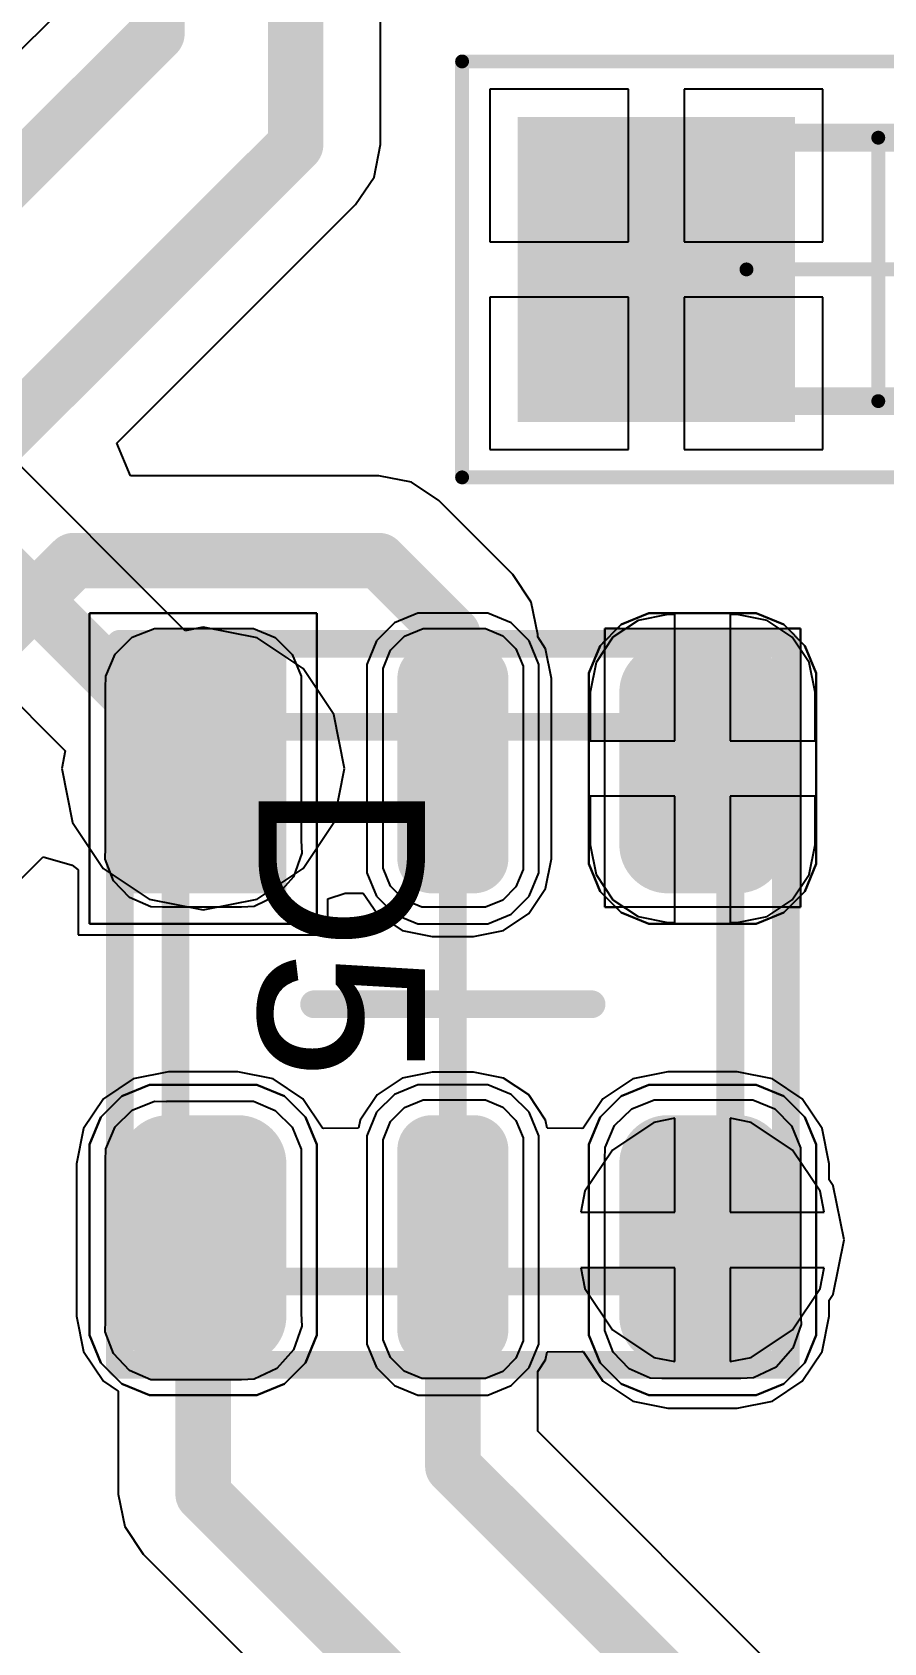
# Model space of a CAD drawing. Header units: inches. Extents: x -27 to 142, y -1 to 42.
# Drawn here: x 4.15 to 7.22, y 22.7 to 28.51 of the extents above; entities that cross this region are included whole.
import ezdxf

# ---------------------------------------------------------------- set-up
doc = ezdxf.new("R2010")
doc.units = ezdxf.units.IN
for name, color, linetype in [('Bottom Layer', 5, 'Continuous'), ('Bottom Paste', 16, 'Continuous'), ('Bottom Solder', 6, 'Continuous'), ('Mechanical 13', 56, 'Continuous'), ('Mechanical 15', 56, 'Continuous'), ('Top Layer', 1, 'Continuous'), ('Top Overlay', 2, 'Continuous'), ('Top Paste', 8, 'Continuous'), ('Top Solder', 216, 'Continuous'), ('Via Holes', 16, 'Continuous')]:
    doc.layers.add(name, color=color, linetype=linetype)
doc.styles.add('Arial', font='', dxfattribs={"height": 0.2})
doc.styles.get('Arial').set_extended_font_data('Arial')

# ---------------------------------------------------------------- blocks, each defined once
blk = doc.blocks.new('CAPC0603_1608_55_N_B_752')
at = {"layer": 'Bottom Layer'}
for points in [[(-0.35, 0.5), (-0.35, -0.5), (-1.25, -0.5), (-1.25, 0.5)], [(1.25, 0.5), (1.25, -0.5), (0.35, -0.5), (0.35, 0.5)]]:
    blk.add_hatch(color=5, dxfattribs=at).paths.add_polyline_path(points)
at = {"layer": 'Bottom Paste'}
for points in [[(-0.35, 0.5), (-0.35, -0.5), (-1.25, -0.5), (-1.25, 0.5)], [(1.25, 0.5), (1.25, -0.5), (0.35, -0.5), (0.35, 0.5)]]:
    blk.add_hatch(color=16, dxfattribs=at).paths.add_polyline_path(points)
at = {"layer": 'Bottom Solder'}
for points in [[(-0.3, 0.55), (-0.3, -0.55), (-1.3, -0.55), (-1.3, 0.55)], [(1.3, 0.55), (1.3, -0.55), (0.3, -0.55), (0.3, 0.55)]]:
    blk.add_hatch(color=6, dxfattribs=at).paths.add_polyline_path(points)
at = {"layer": 'Mechanical 13'}
for points in [[(-0.875, -0.475, 0.1, 0.1, 0), (-0.875, 0.475, 0.1, 0.1, 0)], [(-0.875, 0.475, 0.1, 0.1, 0), (0.875, 0.475, 0.1, 0.1, 0)], [(0.875, -0.475, 0.1, 0.1, 0), (0.875, 0.475, 0.1, 0.1, 0)], [(-0.875, -0.475, 0.1, 0.1, 0), (0.875, -0.475, 0.1, 0.1, 0)]]:
    blk.add_lwpolyline(points, format="xyseb", dxfattribs=at)
for points in [[(-0.9, 0.475, 0.05, 0.05, 1), (-0.85, 0.475, 0.05, 0.05, 1)], [(-0.9, 0.475, 0.05, 0.05, 1), (-0.85, 0.475, 0.05, 0.05, 1)], [(0.85, 0.475, 0.05, 0.05, 1), (0.9, 0.475, 0.05, 0.05, 1)], [(0.85, 0.475, 0.05, 0.05, 1), (0.9, 0.475, 0.05, 0.05, 1)], [(-0.9, -0.475, 0.05, 0.05, 1), (-0.85, -0.475, 0.05, 0.05, 1)], [(-0.9, -0.475, 0.05, 0.05, 1), (-0.85, -0.475, 0.05, 0.05, 1)], [(0.85, -0.475, 0.05, 0.05, 1), (0.9, -0.475, 0.05, 0.05, 1)], [(0.85, -0.475, 0.05, 0.05, 1), (0.9, -0.475, 0.05, 0.05, 1)]]:
    blk.add_lwpolyline(points, format="xyseb", close=True, dxfattribs=at)
at = {"layer": 'Mechanical 15'}
for points in [[(-1.5, -0.75, 0.05, 0.05, 0), (-1.5, 0.75, 0.05, 0.05, 0)], [(-1.5, 0.75, 0.05, 0.05, 0), (1.5, 0.75, 0.05, 0.05, 0)], [(1.5, -0.75, 0.05, 0.05, 0), (1.5, 0.75, 0.05, 0.05, 0)], [(0, -0.475, 0.05, 0.05, 0), (0, 0.475, 0.05, 0.05, 0)], [(-0.475, 0, 0.05, 0.05, 0), (0.475, 0, 0.05, 0.05, 0)], [(-1.5, -0.75, 0.05, 0.05, 0), (1.5, -0.75, 0.05, 0.05, 0)]]:
    blk.add_lwpolyline(points, format="xyseb", dxfattribs=at)
for points in [[(-1.5125, 0.75, 0.025, 0.025, 1), (-1.4875, 0.75, 0.025, 0.025, 1)], [(-1.5125, 0.75, 0.025, 0.025, 1), (-1.4875, 0.75, 0.025, 0.025, 1)], [(1.4875, 0.75, 0.025, 0.025, 1), (1.5125, 0.75, 0.025, 0.025, 1)], [(1.4875, 0.75, 0.025, 0.025, 1), (1.5125, 0.75, 0.025, 0.025, 1)], [(-0.0125, 0.475, 0.025, 0.025, 1), (0.0125, 0.475, 0.025, 0.025, 1)], [(-0.4875, 0, 0.025, 0.025, 1), (-0.4625, 0, 0.025, 0.025, 1)], [(0.4625, 0, 0.025, 0.025, 1), (0.4875, 0, 0.025, 0.025, 1)], [(-0.0125, -0.475, 0.025, 0.025, 1), (0.0125, -0.475, 0.025, 0.025, 1)], [(-1.5125, -0.75, 0.025, 0.025, 1), (-1.4875, -0.75, 0.025, 0.025, 1)], [(-1.5125, -0.75, 0.025, 0.025, 1), (-1.4875, -0.75, 0.025, 0.025, 1)], [(1.4875, -0.75, 0.025, 0.025, 1), (1.5125, -0.75, 0.025, 0.025, 1)], [(1.4875, -0.75, 0.025, 0.025, 1), (1.5125, -0.75, 0.025, 0.025, 1)]]:
    blk.add_lwpolyline(points, format="xyseb", close=True, dxfattribs=at)
blk = doc.blocks.new('APA_RGB_LED_2020_777')
at = {"layer": 'Top Layer'}
h = blk.add_hatch(color=1, dxfattribs=at)
edge = h.paths.add_edge_path()
edge.add_arc((-1.125, 1.025), 0.125, 90, 180)
edge.add_line((-1.25, 1.025), (-1.25, 0.775))
edge.add_arc((-1.125, 0.775), 0.125, 180, 270)
edge.add_line((-1.125, 0.65), (-0.575, 0.65))
edge.add_arc((-0.575, 0.775), 0.125, 270, 360)
edge.add_line((-0.45, 0.775), (-0.45, 1.025))
edge.add_arc((-0.575, 1.025), 0.125, 0, 90)
edge.add_line((-0.575, 1.15), (-1.125, 1.15))
h = blk.add_hatch(color=1, dxfattribs=at)
edge = h.paths.add_edge_path()
edge.add_arc((0.575, 1.025), 0.125, 90, 180)
edge.add_line((0.45, 1.025), (0.45, 0.775))
edge.add_arc((0.575, 0.775), 0.125, 180, 270)
edge.add_line((0.575, 0.65), (1.125, 0.65))
edge.add_arc((1.125, 0.775), 0.125, 270, 360)
edge.add_line((1.25, 0.775), (1.25, 1.025))
edge.add_arc((1.125, 1.025), 0.125, 0, 90)
edge.add_line((1.125, 1.15), (0.575, 1.15))
h = blk.add_hatch(color=1, dxfattribs=at)
edge = h.paths.add_edge_path()
edge.add_arc((-1.175, 0.075), 0.075, 90, 180)
edge.add_line((-1.25, 0.075), (-1.25, -0.075))
edge.add_arc((-1.175, -0.075), 0.075, 180, 270)
edge.add_line((-1.175, -0.15), (-0.525, -0.15))
edge.add_arc((-0.525, -0.075), 0.075, 270, 360)
edge.add_line((-0.45, -0.075), (-0.45, 0.075))
edge.add_arc((-0.525, 0.075), 0.075, 0, 90)
edge.add_line((-0.525, 0.15), (-1.175, 0.15))
h = blk.add_hatch(color=1, dxfattribs=at)
edge = h.paths.add_edge_path()
edge.add_arc((0.525, 0.075), 0.075, 90, 180)
edge.add_line((0.45, 0.075), (0.45, -0.075))
edge.add_arc((0.525, -0.075), 0.075, 180, 270)
edge.add_line((0.525, -0.15), (1.175, -0.15))
edge.add_arc((1.175, -0.075), 0.075, 270, 360)
edge.add_line((1.25, -0.075), (1.25, 0.075))
edge.add_arc((1.175, 0.075), 0.075, 0, 90)
edge.add_line((1.175, 0.15), (0.525, 0.15))
blk.add_hatch(color=1, dxfattribs=at).paths.add_polyline_path([(-1.25, -0.65), (-0.45, -0.65), (-0.45, -1.15), (-1.25, -1.15)])
h = blk.add_hatch(color=1, dxfattribs=at)
edge = h.paths.add_edge_path()
edge.add_arc((0.575, -0.775), 0.125, 90, 180)
edge.add_line((0.45, -0.775), (0.45, -1.025))
edge.add_arc((0.575, -1.025), 0.125, 180, 270)
edge.add_line((0.575, -1.15), (1.125, -1.15))
edge.add_arc((1.125, -1.025), 0.125, 270, 360)
edge.add_line((1.25, -1.025), (1.25, -0.775))
edge.add_arc((1.125, -0.775), 0.125, 0, 90)
edge.add_line((1.125, -0.65), (0.575, -0.65))
at = {"layer": 'Top Paste'}
h = blk.add_hatch(color=8, dxfattribs=at)
edge = h.paths.add_edge_path()
edge.add_arc((-1.125, 1.025), 0.125, 90, 180)
edge.add_line((-1.25, 1.025), (-1.25, 0.775))
edge.add_arc((-1.125, 0.775), 0.125, 180, 270)
edge.add_line((-1.125, 0.65), (-0.575, 0.65))
edge.add_arc((-0.575, 0.775), 0.125, 270, 360)
edge.add_line((-0.45, 0.775), (-0.45, 1.025))
edge.add_arc((-0.575, 1.025), 0.125, 0, 90)
edge.add_line((-0.575, 1.15), (-1.125, 1.15))
h = blk.add_hatch(color=8, dxfattribs=at)
edge = h.paths.add_edge_path()
edge.add_arc((0.575, 1.025), 0.125, 90, 180)
edge.add_line((0.45, 1.025), (0.45, 0.775))
edge.add_arc((0.575, 0.775), 0.125, 180, 270)
edge.add_line((0.575, 0.65), (1.125, 0.65))
edge.add_arc((1.125, 0.775), 0.125, 270, 360)
edge.add_line((1.25, 0.775), (1.25, 1.025))
edge.add_arc((1.125, 1.025), 0.125, 0, 90)
edge.add_line((1.125, 1.15), (0.575, 1.15))
h = blk.add_hatch(color=8, dxfattribs=at)
edge = h.paths.add_edge_path()
edge.add_arc((-1.175, 0.075), 0.075, 90, 180)
edge.add_line((-1.25, 0.075), (-1.25, -0.075))
edge.add_arc((-1.175, -0.075), 0.075, 180, 270)
edge.add_line((-1.175, -0.15), (-0.525, -0.15))
edge.add_arc((-0.525, -0.075), 0.075, 270, 360)
edge.add_line((-0.45, -0.075), (-0.45, 0.075))
edge.add_arc((-0.525, 0.075), 0.075, 0, 90)
edge.add_line((-0.525, 0.15), (-1.175, 0.15))
h = blk.add_hatch(color=8, dxfattribs=at)
edge = h.paths.add_edge_path()
edge.add_arc((0.525, 0.075), 0.075, 90, 180)
edge.add_line((0.45, 0.075), (0.45, -0.075))
edge.add_arc((0.525, -0.075), 0.075, 180, 270)
edge.add_line((0.525, -0.15), (1.175, -0.15))
edge.add_arc((1.175, -0.075), 0.075, 270, 360)
edge.add_line((1.25, -0.075), (1.25, 0.075))
edge.add_arc((1.175, 0.075), 0.075, 0, 90)
edge.add_line((1.175, 0.15), (0.525, 0.15))
blk.add_hatch(color=8, dxfattribs=at).paths.add_polyline_path([(-1.25, -0.65), (-0.45, -0.65), (-0.45, -1.15), (-1.25, -1.15)])
h = blk.add_hatch(color=8, dxfattribs=at)
edge = h.paths.add_edge_path()
edge.add_arc((0.575, -0.775), 0.125, 90, 180)
edge.add_line((0.45, -0.775), (0.45, -1.025))
edge.add_arc((0.575, -1.025), 0.125, 180, 270)
edge.add_line((0.575, -1.15), (1.125, -1.15))
edge.add_arc((1.125, -1.025), 0.125, 270, 360)
edge.add_line((1.25, -1.025), (1.25, -0.775))
edge.add_arc((1.125, -0.775), 0.125, 0, 90)
edge.add_line((1.125, -0.65), (0.575, -0.65))
at = {"layer": 'Top Solder'}
h = blk.add_hatch(color=216, dxfattribs=at)
edge = h.paths.add_edge_path()
edge.add_arc((-1.125, 1.025), 0.175, 90, 180)
edge.add_line((-1.3, 1.025), (-1.3, 0.775))
edge.add_arc((-1.125, 0.775), 0.175, 180, 270)
edge.add_line((-1.125, 0.6), (-0.575, 0.6))
edge.add_arc((-0.575, 0.775), 0.175, 270, 360)
edge.add_line((-0.4, 0.775), (-0.4, 1.025))
edge.add_arc((-0.575, 1.025), 0.175, 0, 90)
edge.add_line((-0.575, 1.2), (-1.125, 1.2))
h = blk.add_hatch(color=216, dxfattribs=at)
edge = h.paths.add_edge_path()
edge.add_arc((0.575, 1.025), 0.175, 90, 180)
edge.add_line((0.4, 1.025), (0.4, 0.775))
edge.add_arc((0.575, 0.775), 0.175, 180, 270)
edge.add_line((0.575, 0.6), (1.125, 0.6))
edge.add_arc((1.125, 0.775), 0.175, 270, 360)
edge.add_line((1.3, 0.775), (1.3, 1.025))
edge.add_arc((1.125, 1.025), 0.175, 0, 90)
edge.add_line((1.125, 1.2), (0.575, 1.2))
h = blk.add_hatch(color=216, dxfattribs=at)
edge = h.paths.add_edge_path()
edge.add_arc((-1.175, 0.075), 0.125, 90, 180)
edge.add_line((-1.3, 0.075), (-1.3, -0.075))
edge.add_arc((-1.175, -0.075), 0.125, 180, 270)
edge.add_line((-1.175, -0.2), (-0.525, -0.2))
edge.add_arc((-0.525, -0.075), 0.125, 270, 360)
edge.add_line((-0.4, -0.075), (-0.4, 0.075))
edge.add_arc((-0.525, 0.075), 0.125, 0, 90)
edge.add_line((-0.525, 0.2), (-1.175, 0.2))
h = blk.add_hatch(color=216, dxfattribs=at)
edge = h.paths.add_edge_path()
edge.add_arc((0.525, 0.075), 0.125, 90, 180)
edge.add_line((0.4, 0.075), (0.4, -0.075))
edge.add_arc((0.525, -0.075), 0.125, 180, 270)
edge.add_line((0.525, -0.2), (1.175, -0.2))
edge.add_arc((1.175, -0.075), 0.125, 270, 360)
edge.add_line((1.3, -0.075), (1.3, 0.075))
edge.add_arc((1.175, 0.075), 0.125, 0, 90)
edge.add_line((1.175, 0.2), (0.525, 0.2))
blk.add_hatch(color=216, dxfattribs=at).paths.add_polyline_path([(-1.3, -0.6), (-0.4, -0.6), (-0.4, -1.2), (-1.3, -1.2)])
h = blk.add_hatch(color=216, dxfattribs=at)
edge = h.paths.add_edge_path()
edge.add_arc((0.575, -0.775), 0.175, 90, 180)
edge.add_line((0.4, -0.775), (0.4, -1.025))
edge.add_arc((0.575, -1.025), 0.175, 180, 270)
edge.add_line((0.575, -1.2), (1.125, -1.2))
edge.add_arc((1.125, -1.025), 0.175, 270, 360)
edge.add_line((1.3, -1.025), (1.3, -0.775))
edge.add_arc((1.125, -0.775), 0.175, 0, 90)
edge.add_line((1.125, -0.6), (0.575, -0.6))
at = {"layer": 'Mechanical 13'}
for points in [[(1, 1, 0.1, 0.1, 0), (-1, 1, 0.1, 0.1, 0)], [(-1, -1, 0.1, 0.1, 0), (-1, 1, 0.1, 0.1, 0)], [(1, -1, 0.1, 0.1, 0), (1, 1, 0.1, 0.1, 0)], [(1, -1, 0.1, 0.1, 0), (-1, -1, 0.1, 0.1, 0)]]:
    blk.add_lwpolyline(points, format="xyseb", dxfattribs=at)
for points in [[(-1.025, 1, 0.05, 0.05, 1), (-0.975, 1, 0.05, 0.05, 1)], [(-1.025, 1, 0.05, 0.05, 1), (-0.975, 1, 0.05, 0.05, 1)], [(0.975, 1, 0.05, 0.05, 1), (1.025, 1, 0.05, 0.05, 1)], [(0.975, 1, 0.05, 0.05, 1), (1.025, 1, 0.05, 0.05, 1)], [(-1.025, -1, 0.05, 0.05, 1), (-0.975, -1, 0.05, 0.05, 1)], [(-1.025, -1, 0.05, 0.05, 1), (-0.975, -1, 0.05, 0.05, 1)], [(0.975, -1, 0.05, 0.05, 1), (1.025, -1, 0.05, 0.05, 1)], [(0.975, -1, 0.05, 0.05, 1), (1.025, -1, 0.05, 0.05, 1)]]:
    blk.add_lwpolyline(points, format="xyseb", close=True, dxfattribs=at)
at = {"layer": 'Mechanical 15'}
for points in [[(-1.3, -1.2, 0.1, 0.1, 0), (-1.3, 1.2, 0.1, 0.1, 0)], [(1.3, 1.2, 0.1, 0.1, 0), (-1.3, 1.2, 0.1, 0.1, 0)], [(1.3, -1.2, 0.1, 0.1, 0), (1.3, 1.2, 0.1, 0.1, 0)], [(0, -0.5, 0.1, 0.1, 0), (0, 0.5, 0.1, 0.1, 0)], [(0.5, 0, 0.1, 0.1, 0), (-0.5, 0, 0.1, 0.1, 0)], [(1.3, -1.2, 0.1, 0.1, 0), (-1.3, -1.2, 0.1, 0.1, 0)]]:
    blk.add_lwpolyline(points, format="xyseb", dxfattribs=at)
for points in [[(-1.325, 1.2, 0.05, 0.05, 1), (-1.275, 1.2, 0.05, 0.05, 1)], [(-1.325, 1.2, 0.05, 0.05, 1), (-1.275, 1.2, 0.05, 0.05, 1)], [(1.275, 1.2, 0.05, 0.05, 1), (1.325, 1.2, 0.05, 0.05, 1)], [(1.275, 1.2, 0.05, 0.05, 1), (1.325, 1.2, 0.05, 0.05, 1)], [(-0.025, 0.5, 0.05, 0.05, 1), (0.025, 0.5, 0.05, 0.05, 1)], [(-0.525, 0, 0.05, 0.05, 1), (-0.475, 0, 0.05, 0.05, 1)], [(0.475, 0, 0.05, 0.05, 1), (0.525, 0, 0.05, 0.05, 1)], [(-0.025, -0.5, 0.05, 0.05, 1), (0.025, -0.5, 0.05, 0.05, 1)], [(-1.325, -1.2, 0.05, 0.05, 1), (-1.275, -1.2, 0.05, 0.05, 1)], [(-1.325, -1.2, 0.05, 0.05, 1), (-1.275, -1.2, 0.05, 0.05, 1)], [(1.275, -1.2, 0.05, 0.05, 1), (1.325, -1.2, 0.05, 0.05, 1)], [(1.275, -1.2, 0.05, 0.05, 1), (1.325, -1.2, 0.05, 0.05, 1)]]:
    blk.add_lwpolyline(points, format="xyseb", close=True, dxfattribs=at)
at = {"layer": 'Top Overlay'}
for p, q in [((-1.2929, 1.2689), (-1.1937, 1.31)), ((-1.1937, 1.31), (-1.14, 1.31)), ((-1.14, 1.31), (-1.14, 1.31)), ((-1.14, 1.31), (-0.56, 1.31)), ((-0.56, 1.31), (-0.5063, 1.31)), ((-0.5063, 1.31), (-0.4071, 1.2689)), ((0.4071, 1.2689), (0.5063, 1.31)), ((0.5063, 1.31), (0.56, 1.31)), ((0.56, 1.31), (0.56, 1.31)), ((0.56, 1.31), (1.14, 1.31)), ((1.14, 1.31), (1.1937, 1.31)), ((1.1937, 1.31), (1.2929, 1.2689)), ((-1.3689, 1.1929), (-1.2929, 1.2689)), ((-0.4071, 1.2689), (-0.3311, 1.1929)), ((0.3311, 1.1929), (0.4071, 1.2689)), ((1.2929, 1.2689), (1.3689, 1.1929)), ((-1.41, 1.0937), (-1.3689, 1.1929)), ((-0.3311, 1.1929), (-0.29, 1.0937)), ((0.29, 1.0937), (0.3311, 1.1929)), ((1.3689, 1.1929), (1.41, 1.0937)), ((-1.41, 1.04), (-1.41, 1.0937)), ((-0.29, 1.0937), (-0.29, 1.04)), ((0.29, 1.04), (0.29, 1.0937)), ((1.41, 1.0937), (1.41, 1.04)), ((-1.41, 0.76), (-1.41, 1.04)), ((-0.29, 1.04), (-0.29, 1.04)), ((-0.29, 1.04), (-0.29, 0.76)), ((0.29, 0.76), (0.29, 1.04)), ((1.41, 1.04), (1.41, 1.04)), ((1.41, 1.04), (1.41, 0.76)), ((-1.41, 0.76), (-1.41, 0.76)), ((-1.41, 0.7063), (-1.41, 0.76)), ((-0.29, 0.76), (-0.29, 0.7063)), ((0.29, 0.76), (0.29, 0.76)), ((0.29, 0.7063), (0.29, 0.76)), ((1.41, 0.76), (1.41, 0.7063)), ((-1.3689, 0.6071), (-1.41, 0.7063)), ((-0.29, 0.7063), (-0.3311, 0.6071)), ((0.3311, 0.6071), (0.29, 0.7063)), ((1.41, 0.7063), (1.3689, 0.6071)), ((-1.2929, 0.5311), (-1.3689, 0.6071)), ((-0.3311, 0.6071), (-0.4071, 0.5311)), ((0.4071, 0.5311), (0.3311, 0.6071)), ((1.3689, 0.6071), (1.2929, 0.5311)), ((-1.1937, 0.49), (-1.2929, 0.5311)), ((-0.4071, 0.5311), (-0.5063, 0.49)), ((0.5063, 0.49), (0.4071, 0.5311)), ((1.2929, 0.5311), (1.1937, 0.49)), ((-1.14, 0.49), (-1.1937, 0.49)), ((-0.56, 0.49), (-1.14, 0.49)), ((-0.5063, 0.49), (-0.56, 0.49)), ((-0.56, 0.49), (-0.56, 0.49)), ((0.56, 0.49), (0.5063, 0.49)), ((1.14, 0.49), (0.56, 0.49)), ((1.1937, 0.49), (1.14, 0.49)), ((1.14, 0.49), (1.14, 0.49)), ((-1.2258, 0.31), (-1.3103, 0.275)), ((-1.18, 0.31), (-1.2258, 0.31)), ((-0.52, 0.31), (-1.18, 0.31)), ((-0.4742, 0.31), (-0.52, 0.31)), ((-0.52, 0.31), (-0.52, 0.31)), ((-0.3897, 0.275), (-0.4742, 0.31)), ((0.4743, 0.31), (0.3897, 0.275)), ((0.52, 0.31), (0.4743, 0.31)), ((1.18, 0.31), (0.52, 0.31)), ((1.2258, 0.31), (1.18, 0.31)), ((1.18, 0.31), (1.18, 0.31)), ((1.3103, 0.275), (1.2258, 0.31)), ((-1.3103, 0.275), (-1.375, 0.2103)), ((-0.325, 0.2103), (-0.3897, 0.275)), ((0.3897, 0.275), (0.325, 0.2103)), ((1.375, 0.2103), (1.3103, 0.275)), ((-1.375, 0.2103), (-1.41, 0.1257)), ((-0.29, 0.1257), (-0.325, 0.2103)), ((0.325, 0.2103), (0.29, 0.1257)), ((1.41, 0.1257), (1.375, 0.2103)), ((-1.41, 0.1257), (-1.41, 0.08)), ((-0.29, 0.08), (-0.29, 0.1257)), ((0.29, 0.1257), (0.29, 0.08)), ((1.41, 0.08), (1.41, 0.1257)), ((-1.41, 0.08), (-1.41, -0.08)), ((-1.41, 0.08), (-1.41, 0.08)), ((-0.29, -0.08), (-0.29, 0.08)), ((0.29, 0.08), (0.29, -0.08)), ((0.29, 0.08), (0.29, 0.08)), ((1.41, -0.08), (1.41, 0.08)), ((-1.41, -0.08), (-1.41, -0.1258)), ((-0.29, -0.1258), (-0.29, -0.08)), ((-0.29, -0.08), (-0.29, -0.08)), ((0.29, -0.08), (0.29, -0.1258)), ((1.41, -0.1258), (1.41, -0.08)), ((1.41, -0.08), (1.41, -0.08)), ((-1.41, -0.1258), (-1.375, -0.2103)), ((-0.325, -0.2103), (-0.29, -0.1258)), ((0.29, -0.1258), (0.325, -0.2103)), ((1.375, -0.2103), (1.41, -0.1258)), ((-1.375, -0.2103), (-1.3103, -0.275)), ((-0.3897, -0.275), (-0.325, -0.2103)), ((0.325, -0.2103), (0.3897, -0.275)), ((1.3103, -0.275), (1.375, -0.2103)), ((-1.3103, -0.275), (-1.2258, -0.31)), ((-0.4742, -0.31), (-0.3897, -0.275)), ((0.3897, -0.275), (0.4743, -0.31)), ((1.2258, -0.31), (1.3103, -0.275)), ((-1.2258, -0.31), (-1.18, -0.31)), ((-1.18, -0.31), (-1.18, -0.31)), ((-1.18, -0.31), (-0.52, -0.31)), ((-0.52, -0.31), (-0.4742, -0.31)), ((0.4743, -0.31), (0.52, -0.31)), ((0.52, -0.31), (0.52, -0.31)), ((0.52, -0.31), (1.18, -0.31)), ((1.18, -0.31), (1.2258, -0.31)), ((-1.41, -1.31), (-1.41, -0.49)), ((-1.41, -0.49), (-0.29, -0.49)), ((-0.29, -0.49), (-0.29, -1.31)), ((0.4071, -0.5311), (0.5063, -0.49)), ((0.5063, -0.49), (0.56, -0.49)), ((0.56, -0.49), (0.56, -0.49)), ((0.56, -0.49), (1.14, -0.49)), ((1.14, -0.49), (1.1937, -0.49)), ((1.1937, -0.49), (1.2929, -0.5311)), ((0.3311, -0.6071), (0.4071, -0.5311)), ((1.2929, -0.5311), (1.3689, -0.6071)), ((0.29, -0.7063), (0.3311, -0.6071)), ((1.3689, -0.6071), (1.41, -0.7063)), ((0.29, -0.76), (0.29, -0.7063)), ((1.41, -0.7063), (1.41, -0.76)), ((0.29, -1.04), (0.29, -0.76)), ((1.41, -0.76), (1.41, -0.76)), ((1.41, -0.76), (1.41, -1.04)), ((0.29, -1.04), (0.29, -1.04)), ((0.29, -1.0937), (0.29, -1.04)), ((1.41, -1.04), (1.41, -1.0937)), ((0.3311, -1.1929), (0.29, -1.0937)), ((1.41, -1.0937), (1.3689, -1.1929)), ((0.4071, -1.2689), (0.3311, -1.1929)), ((1.3689, -1.1929), (1.2929, -1.2689)), ((0.5063, -1.31), (0.4071, -1.2689)), ((1.2929, -1.2689), (1.1937, -1.31)), ((-0.29, -1.31), (-1.41, -1.31)), ((0.56, -1.31), (0.5063, -1.31)), ((1.14, -1.31), (0.56, -1.31)), ((1.1937, -1.31), (1.14, -1.31)), ((1.14, -1.31), (1.14, -1.31))]:
    blk.add_line(p, q, dxfattribs=at)
at = {"layer": 'Mechanical 15', "style": 'Arial'}
blk.add_text('D5', height=0.6, dxfattribs=at).set_placement((-0.8, -0.7))

msp = doc.modelspace()

# ---------------------------------------------------------------- hatches: boundary and pattern name
at = {"layer": 'Bottom Layer'}
h = msp.add_hatch(color=5, dxfattribs=at)
edge = h.paths.add_edge_path()
edge.add_arc((4.7667, 25.85), 0.3, 0, 360)
h = msp.add_hatch(color=5, dxfattribs=at)
edge = h.paths.add_edge_path()
edge.add_arc((6.5667, 24.15), 0.3, 0, 360)
at = {"layer": 'Top Layer'}
h = msp.add_hatch(color=1, dxfattribs=at)
edge = h.paths.add_edge_path()
edge.add_arc((4.7667, 25.85), 0.3, 0, 360)
h = msp.add_hatch(color=1, dxfattribs=at)
edge = h.paths.add_edge_path()
edge.add_arc((6.5667, 24.15), 0.3, 0, 360)
at = {"layer": 'Via Holes'}
h = msp.add_hatch(color=7, dxfattribs=at)
edge = h.paths.add_edge_path()
edge.add_arc((4.7667, 25.85), 0.15, 0, 360)
h = msp.add_hatch(color=7, dxfattribs=at)
edge = h.paths.add_edge_path()
edge.add_arc((6.5667, 24.15), 0.15, 0, 360)

# ---------------------------------------------------------------- linework, layer by layer
at = {"layer": 'Bottom Layer'}
for p, q in [((6.3, 28.3), (5.8, 28.3)), ((5.8, 28.3), (5.8, 27.75)), ((6.3, 27.75), (6.3, 28.3)), ((7, 28.3), (6.5, 28.3)), ((6.5, 28.3), (6.5, 27.75)), ((7, 27.75), (7, 28.3)), ((4.7023, 26.347), (2.933, 28.1163)), ((5.8, 27.75), (6.3, 27.75)), ((6.5, 27.75), (7, 27.75)), ((2.59, 27.5941), (4.2697, 25.9144)), ((6.3, 27.55), (5.8, 27.55)), ((5.8, 27.55), (5.8, 27)), ((6.3, 27), (6.3, 27.55)), ((7, 27.55), (6.5, 27.55)), ((6.5, 27.55), (6.5, 27)), ((7, 27), (7, 27.55)), ((5.8, 27), (6.3, 27)), ((6.5, 27), (7, 27)), ((4.7667, 26.3598), (4.7023, 26.347)), ((4.9618, 26.321), (4.7667, 26.3598)), ((5.1272, 26.2105), (4.9618, 26.321)), ((5.2377, 26.0451), (5.1272, 26.2105)), ((5.2765, 25.85), (5.2377, 26.0451)), ((4.2697, 25.9144), (4.2569, 25.85)), ((4.2569, 25.85), (4.2957, 25.6549)), ((5.2377, 25.6549), (5.2765, 25.85)), ((4.2957, 25.6549), (4.4062, 25.4895)), ((5.1272, 25.4895), (5.2377, 25.6549)), ((4.4062, 25.4895), (4.5716, 25.379)), ((4.9618, 25.379), (5.1272, 25.4895)), ((4.5716, 25.379), (4.7667, 25.3402)), ((4.7667, 25.3402), (4.9618, 25.379)), ((6.3911, 24.5739), (6.2423, 24.4744)), ((6.4667, 24.5889), (6.3911, 24.5739)), ((6.4667, 24.25), (6.4667, 24.5889)), ((6.7423, 24.5739), (6.6667, 24.5889)), ((6.6667, 24.5889), (6.6667, 24.25)), ((6.8911, 24.4744), (6.7423, 24.5739)), ((6.2423, 24.4744), (6.1428, 24.3256)), ((6.9906, 24.3256), (6.8911, 24.4744)), ((6.1428, 24.3256), (6.1278, 24.25)), ((7.0056, 24.25), (6.9906, 24.3256)), ((6.1278, 24.25), (6.4667, 24.25)), ((6.6667, 24.25), (7.0056, 24.25)), ((6.4667, 24.05), (6.1278, 24.05)), ((6.1278, 24.05), (6.1428, 23.9744)), ((6.4667, 23.7111), (6.4667, 24.05)), ((7.0056, 24.05), (6.6667, 24.05)), ((6.6667, 24.05), (6.6667, 23.7111)), ((6.9906, 23.9744), (7.0056, 24.05)), ((6.1428, 23.9744), (6.2423, 23.8256)), ((6.8911, 23.8256), (6.9906, 23.9744)), ((6.2423, 23.8256), (6.3911, 23.7261)), ((6.7423, 23.7261), (6.8911, 23.8256)), ((6.3911, 23.7261), (6.4667, 23.7111)), ((6.6667, 23.7111), (6.7423, 23.7261))]:
    msp.add_line(p, q, dxfattribs=at)
msp.add_lwpolyline([(2.7167, 27.9, 0.2, 0.2, 0), (4.7667, 25.85, 0.2, 0.2, 0)], format="xyseb", dxfattribs=at)
msp.add_lwpolyline([(4.7167, 25.85, 0.1, 0.1, 1), (4.8167, 25.85, 0.1, 0.1, 1)], format="xyseb", close=True, dxfattribs=at)
at = {"layer": 'Top Layer'}
for p, q in [((5.4059, 28.1), (5.4059, 28.8302)), ((4.2941, 28.6267), (3.9103, 28.2429)), ((5.3826, 27.9829), (5.4059, 28.1)), ((5.4059, 28.1), (5.4059, 28.1)), ((5.3163, 27.8837), (5.3826, 27.9829)), ((4.4558, 27.0232), (5.3163, 27.8837)), ((4.5044, 26.9059), (4.4558, 27.0232)), ((5.4, 26.9059), (4.5044, 26.9059)), ((5.5171, 26.8826), (5.4, 26.9059)), ((5.4, 26.9059), (5.4, 26.9059)), ((5.6163, 26.8163), (5.5171, 26.8826)), ((5.883, 26.5496), (5.6163, 26.8163)), ((5.9493, 26.4504), (5.883, 26.5496)), ((5.883, 26.5496), (5.883, 26.5496)), ((5.9726, 26.3333), (5.9493, 26.4504)), ((6.3344, 26.384), (6.2434, 26.3233)), ((6.4417, 26.4054), (6.3344, 26.384)), ((6.4667, 26.4054), (6.4417, 26.4054)), ((6.4667, 25.95), (6.4667, 26.4054)), ((6.6917, 26.4054), (6.6667, 26.4054)), ((6.6667, 26.4054), (6.6667, 25.95)), ((6.799, 26.384), (6.6917, 26.4054)), ((6.89, 26.3233), (6.799, 26.384)), ((5.9726, 26.3245), (5.9726, 26.3333)), ((6.0007, 26.2823), (5.9726, 26.3245)), ((6.2434, 26.3233), (6.1827, 26.2323)), ((6.9507, 26.2323), (6.89, 26.3233)), ((6.0221, 26.175), (6.0007, 26.2823)), ((6.1827, 26.2323), (6.1613, 26.125)), ((6.9721, 26.125), (6.9507, 26.2323)), ((6.0221, 25.525), (6.0221, 26.175)), ((6.1613, 26.125), (6.1613, 25.95)), ((6.9721, 25.95), (6.9721, 26.125)), ((6.1613, 25.95), (6.4667, 25.95)), ((6.6667, 25.95), (6.9721, 25.95)), ((6.4667, 25.75), (6.1613, 25.75)), ((6.1613, 25.75), (6.1613, 25.575)), ((6.4667, 25.2946), (6.4667, 25.75)), ((6.9721, 25.75), (6.6667, 25.75)), ((6.6667, 25.75), (6.6667, 25.2946)), ((6.9721, 25.575), (6.9721, 25.75)), ((6.1613, 25.575), (6.1827, 25.4677)), ((6.9507, 25.4677), (6.9721, 25.575)), ((3.9664, 25.3087), (4.1897, 25.532)), ((4.1897, 25.532), (4.2944, 25.501)), ((4.2944, 25.501), (4.3167, 25.4846)), ((6.0007, 25.4177), (6.0221, 25.525)), ((4.3167, 25.4846), (4.3167, 25.25)), ((6.1827, 25.4677), (6.2434, 25.3767)), ((6.89, 25.3767), (6.9507, 25.4677)), ((5.2167, 25.3801), (5.2787, 25.4002)), ((5.2787, 25.4002), (5.3437, 25.4012)), ((5.3437, 25.4012), (5.3934, 25.3267)), ((5.94, 25.3267), (6.0007, 25.4177)), ((5.2167, 25.25), (5.2167, 25.3801)), ((5.3934, 25.3267), (5.4844, 25.266)), ((5.849, 25.266), (5.94, 25.3267)), ((6.2434, 25.3767), (6.3344, 25.316)), ((6.799, 25.316), (6.89, 25.3767)), ((5.4844, 25.266), (5.5917, 25.2446)), ((5.7417, 25.2446), (5.849, 25.266)), ((6.3344, 25.316), (6.4417, 25.2946)), ((6.4417, 25.2946), (6.4667, 25.2946)), ((6.6667, 25.2946), (6.6917, 25.2946)), ((6.6917, 25.2946), (6.799, 25.316)), ((4.3167, 25.25), (5.2167, 25.25)), ((5.5917, 25.2446), (5.7417, 25.2446)), ((4.6417, 24.7564), (4.5149, 24.7311)), ((4.8917, 24.7564), (4.6417, 24.7564)), ((5.0185, 24.7311), (4.8917, 24.7564)), ((5.5917, 24.7554), (5.4844, 24.734)), ((5.7417, 24.7554), (5.5917, 24.7554)), ((5.849, 24.734), (5.7417, 24.7554)), ((6.4417, 24.7564), (6.3149, 24.7311)), ((6.6917, 24.7564), (6.4417, 24.7564)), ((6.8185, 24.7311), (6.6917, 24.7564)), ((4.5149, 24.7311), (4.4074, 24.6593)), ((5.126, 24.6593), (5.0185, 24.7311)), ((5.4844, 24.734), (5.3934, 24.6733)), ((5.94, 24.6733), (5.849, 24.734)), ((6.3149, 24.7311), (6.2074, 24.6593)), ((6.926, 24.6593), (6.8185, 24.7311)), ((4.4074, 24.6593), (4.3356, 24.5518)), ((5.1973, 24.5527), (5.126, 24.6593)), ((5.3934, 24.6733), (5.3327, 24.5823)), ((6.0007, 24.5823), (5.94, 24.6733)), ((6.2074, 24.6593), (6.1361, 24.5527)), ((6.9978, 24.5518), (6.926, 24.6593)), ((5.3327, 24.5823), (5.327, 24.5537)), ((6.0064, 24.5537), (6.0007, 24.5823)), ((4.3356, 24.5518), (4.3103, 24.425)), ((5.2015, 24.5519), (5.1973, 24.5527)), ((5.327, 24.5537), (5.2015, 24.5519)), ((6.1319, 24.5519), (6.0064, 24.5537)), ((6.1361, 24.5527), (6.1319, 24.5519)), ((7.0231, 24.425), (6.9978, 24.5518)), ((4.3103, 24.425), (4.3103, 23.875)), ((7.0231, 24.367), (7.0231, 24.425)), ((7.0377, 24.3451), (7.0231, 24.367)), ((7.0765, 24.15), (7.0377, 24.3451)), ((7.0377, 23.9549), (7.0765, 24.15)), ((7.0231, 23.933), (7.0377, 23.9549)), ((7.0231, 23.875), (7.0231, 23.933)), ((4.3103, 23.875), (4.3356, 23.7482)), ((6.9978, 23.7482), (7.0231, 23.875)), ((4.3356, 23.7482), (4.4074, 23.6407)), ((5.9726, 23.6755), (6.0007, 23.7177)), ((6.0007, 23.7177), (6.0064, 23.7463)), ((6.0064, 23.7463), (6.1319, 23.7481)), ((6.1319, 23.7481), (6.1361, 23.7473)), ((6.1361, 23.7473), (6.2074, 23.6407)), ((6.926, 23.6407), (6.9978, 23.7482)), ((4.4074, 23.6407), (4.4608, 23.605)), ((5.9726, 23.46), (5.9726, 23.6755)), ((6.2074, 23.6407), (6.3149, 23.5689)), ((6.8185, 23.5689), (6.926, 23.6407)), ((4.4608, 23.605), (4.4608, 23.2333)), ((6.3149, 23.5689), (6.4417, 23.5436)), ((6.4417, 23.5436), (6.6917, 23.5436)), ((6.6917, 23.5436), (6.8185, 23.5689)), ((7.5496, 21.883), (5.9726, 23.46)), ((4.4608, 23.2333), (4.4608, 23.2333)), ((4.4608, 23.2333), (4.4841, 23.1162)), ((4.4841, 23.1162), (4.5504, 23.017)), ((4.5504, 23.017), (6.0226, 21.5448))]:
    msp.add_line(p, q, dxfattribs=at)
for points in [[(4.6, 28.5, 0.2, 0.2, 0), (4.6, 29.2, 0.2, 0.2, 0)], [(5.1, 28.1, 0.2, 0.2, 0), (5.1, 28.9569, 0.2, 0.2, 0)], [(4, 27.9, 0.2, 0.2, 0), (4.6, 28.5, 0.2, 0.2, 0)], [(4, 27, 0.2, 0.2, 0), (5.1, 28.1, 0.2, 0.2, 0)], [(4, 26.3, 0.2, 0.2, 0), (4.3, 26.6, 0.2, 0.2, 0)], [(4.3, 26.6, 0.2, 0.2, 0), (5.4, 26.6, 0.2, 0.2, 0)], [(5.4, 26.6, 0.2, 0.2, 0), (5.6667, 26.3333, 0.2, 0.2, 0)], [(5.6667, 25.85, 0.2, 0.2, 0), (5.6667, 26.3333, 0.2, 0.2, 0)], [(4.7667, 23.2333, 0.2, 0.2, 0), (4.7667, 24.15, 0.2, 0.2, 0)], [(5.6667, 23.3333, 0.2, 0.2, 0), (5.6667, 24.15, 0.2, 0.2, 0)], [(5.6667, 23.3333, 0.2, 0.2, 0), (7.3333, 21.6667, 0.2, 0.2, 0)], [(4.7667, 23.2333, 0.2, 0.2, 0), (6.4333, 21.5667, 0.2, 0.2, 0)]]:
    msp.add_lwpolyline(points, format="xyseb", dxfattribs=at)
for points in [[(4.55, 28.5, 0.1, 0.1, 1), (4.65, 28.5, 0.1, 0.1, 1)], [(4.55, 28.5, 0.1, 0.1, 1), (4.65, 28.5, 0.1, 0.1, 1)], [(5.05, 28.1, 0.1, 0.1, 1), (5.15, 28.1, 0.1, 0.1, 1)], [(5.05, 28.1, 0.1, 0.1, 1), (5.15, 28.1, 0.1, 0.1, 1)], [(4.25, 26.6, 0.1, 0.1, 1), (4.35, 26.6, 0.1, 0.1, 1)], [(4.25, 26.6, 0.1, 0.1, 1), (4.35, 26.6, 0.1, 0.1, 1)], [(5.35, 26.6, 0.1, 0.1, 1), (5.45, 26.6, 0.1, 0.1, 1)], [(5.35, 26.6, 0.1, 0.1, 1), (5.45, 26.6, 0.1, 0.1, 1)], [(5.6167, 26.3333, 0.1, 0.1, 1), (5.7167, 26.3333, 0.1, 0.1, 1)], [(5.6167, 26.3333, 0.1, 0.1, 1), (5.7167, 26.3333, 0.1, 0.1, 1)], [(5.6167, 25.85, 0.1, 0.1, 1), (5.7167, 25.85, 0.1, 0.1, 1)], [(4.7167, 24.15, 0.1, 0.1, 1), (4.8167, 24.15, 0.1, 0.1, 1)], [(5.6167, 24.15, 0.1, 0.1, 1), (5.7167, 24.15, 0.1, 0.1, 1)], [(5.6167, 23.3333, 0.1, 0.1, 1), (5.7167, 23.3333, 0.1, 0.1, 1)], [(5.6167, 23.3333, 0.1, 0.1, 1), (5.7167, 23.3333, 0.1, 0.1, 1)], [(4.7167, 23.2333, 0.1, 0.1, 1), (4.8167, 23.2333, 0.1, 0.1, 1)], [(4.7167, 23.2333, 0.1, 0.1, 1), (4.8167, 23.2333, 0.1, 0.1, 1)]]:
    msp.add_lwpolyline(points, format="xyseb", close=True, dxfattribs=at)
at = {"layer": 'Top Overlay'}
for p, q in [((5.1767, 26.41), (4.3567, 26.41)), ((4.3567, 26.41), (4.3567, 25.29)), ((5.1767, 25.29), (5.1767, 26.41)), ((5.4564, 26.375), (5.3917, 26.3103)), ((5.5409, 26.41), (5.4564, 26.375)), ((5.7924, 26.41), (5.5409, 26.41)), ((5.877, 26.375), (5.7924, 26.41)), ((5.9417, 26.3103), (5.877, 26.375)), ((6.2738, 26.3689), (6.2599, 26.355)), ((6.373, 26.41), (6.2738, 26.3689)), ((6.7604, 26.41), (6.373, 26.41)), ((6.8596, 26.3689), (6.7604, 26.41)), ((6.8735, 26.355), (6.8596, 26.3689)), ((4.4495, 26.2628), (4.5114, 26.3233)), ((4.5114, 26.3233), (4.5918, 26.3555)), ((4.5918, 26.3555), (4.635, 26.3549)), ((4.635, 26.3549), (4.635, 26.355)), ((4.635, 26.355), (4.905, 26.355)), ((4.905, 26.355), (4.9478, 26.355)), ((4.9478, 26.355), (5.0268, 26.3223)), ((5.0268, 26.3223), (5.0873, 26.2618)), ((5.4424, 26.277), (5.493, 26.3276)), ((5.493, 26.3276), (5.5592, 26.355)), ((5.5592, 26.355), (5.595, 26.355)), ((5.595, 26.355), (5.595, 26.355)), ((5.595, 26.355), (5.75, 26.355)), ((5.75, 26.355), (5.7838, 26.355)), ((5.7838, 26.355), (5.8463, 26.3291)), ((5.8463, 26.3291), (5.8941, 26.2813)), ((6.215, 25.35), (6.215, 26.355)), ((6.215, 26.355), (6.92, 26.355)), ((6.2599, 26.355), (6.215, 26.355)), ((6.215, 26.355), (6.215, 26.3101)), ((6.92, 26.355), (6.8735, 26.355)), ((6.92, 26.355), (6.92, 25.35)), ((6.92, 26.3085), (6.92, 26.355)), ((4.4155, 26.1833), (4.4495, 26.2628)), ((5.0873, 26.2618), (5.12, 26.1828)), ((5.3917, 26.3103), (5.3567, 26.2258)), ((5.415, 26.2108), (5.4424, 26.277)), ((5.8941, 26.2813), (5.92, 26.2188)), ((5.9767, 26.2258), (5.9417, 26.3103)), ((6.1978, 26.2929), (6.1567, 26.1937)), ((6.215, 26.3101), (6.1978, 26.2929)), ((6.9356, 26.2929), (6.92, 26.3085)), ((6.9767, 26.1937), (6.9356, 26.2929)), ((5.3567, 26.2258), (5.3567, 26.18)), ((5.415, 26.175), (5.415, 26.2108)), ((5.92, 26.2188), (5.92, 26.185)), ((5.9767, 26.18), (5.9767, 26.2258)), ((4.415, 26.14), (4.4155, 26.1833)), ((4.415, 25.565), (4.415, 26.14)), ((5.12, 26.1828), (5.12, 26.14)), ((5.12, 26.14), (5.12, 26.14)), ((5.12, 26.14), (5.12, 25.59)), ((5.3567, 26.18), (5.3567, 25.52)), ((5.415, 25.525), (5.415, 26.175)), ((5.92, 26.185), (5.92, 26.185)), ((5.92, 26.185), (5.92, 25.52)), ((5.9767, 25.52), (5.9767, 26.18)), ((6.1567, 26.1937), (6.1567, 26.14)), ((6.1567, 26.14), (6.1567, 25.56)), ((6.9767, 26.14), (6.9767, 26.1937)), ((6.9767, 25.56), (6.9767, 26.14)), ((4.414, 25.5232), (4.415, 25.565)), ((4.415, 25.565), (4.415, 25.565)), ((5.12, 25.59), (5.1225, 25.5447)), ((6.1567, 25.56), (6.1567, 25.5063)), ((6.9767, 25.5063), (6.9767, 25.56)), ((4.4442, 25.4453), (4.414, 25.5232)), ((5.1225, 25.5447), (5.0925, 25.4592)), ((5.3567, 25.52), (5.3567, 25.4742)), ((5.415, 25.4902), (5.415, 25.525)), ((5.415, 25.525), (5.415, 25.525)), ((5.92, 25.52), (5.92, 25.4862)), ((5.9767, 25.4742), (5.9767, 25.52)), ((6.1567, 25.5063), (6.1978, 25.4071)), ((6.9356, 25.4071), (6.9767, 25.5063)), ((4.5018, 25.3848), (4.4442, 25.4453)), ((5.0925, 25.4592), (5.032, 25.3917)), ((5.3567, 25.4742), (5.3917, 25.3897)), ((5.4416, 25.4259), (5.415, 25.4902)), ((5.92, 25.4862), (5.8941, 25.4237)), ((5.9417, 25.3897), (5.9767, 25.4742)), ((4.5782, 25.351), (4.5018, 25.3848)), ((5.032, 25.3917), (4.9503, 25.3525)), ((5.3917, 25.3897), (5.4564, 25.325)), ((5.4909, 25.3766), (5.4416, 25.4259)), ((5.8941, 25.4237), (5.8463, 25.3759)), ((5.877, 25.325), (5.9417, 25.3897)), ((6.1978, 25.4071), (6.215, 25.3899)), ((6.215, 25.3899), (6.215, 25.35)), ((6.92, 25.3915), (6.9356, 25.4071)), ((6.92, 25.35), (6.92, 25.3915)), ((4.62, 25.35), (4.5782, 25.351)), ((4.905, 25.35), (4.62, 25.35)), ((4.9503, 25.3525), (4.905, 25.35)), ((4.905, 25.35), (4.905, 25.35)), ((5.4564, 25.325), (5.5409, 25.29)), ((5.5552, 25.35), (5.4909, 25.3766)), ((5.59, 25.35), (5.5552, 25.35)), ((5.75, 25.35), (5.59, 25.35)), ((5.7838, 25.35), (5.75, 25.35)), ((5.75, 25.35), (5.75, 25.35)), ((5.8463, 25.3759), (5.7838, 25.35)), ((5.7924, 25.29), (5.877, 25.325)), ((6.92, 25.35), (6.215, 25.35)), ((6.215, 25.35), (6.2549, 25.35)), ((6.2549, 25.35), (6.2738, 25.3311)), ((6.2738, 25.3311), (6.373, 25.29)), ((6.7604, 25.29), (6.8596, 25.3311)), ((6.8596, 25.3311), (6.8785, 25.35)), ((6.8785, 25.35), (6.92, 25.35)), ((4.3567, 25.29), (5.1767, 25.29)), ((5.5409, 25.29), (5.7924, 25.29)), ((6.373, 25.29), (6.7604, 25.29)), ((4.573, 24.71), (4.4738, 24.6689)), ((4.9604, 24.71), (4.573, 24.71)), ((5.0596, 24.6689), (4.9604, 24.71)), ((5.5409, 24.71), (5.4564, 24.675)), ((5.7924, 24.71), (5.5409, 24.71)), ((5.877, 24.675), (5.7924, 24.71)), ((6.373, 24.71), (6.2738, 24.6689)), ((6.7604, 24.71), (6.373, 24.71)), ((6.8596, 24.6689), (6.7604, 24.71)), ((4.4738, 24.6689), (4.3978, 24.5929)), ((4.5114, 24.6183), (4.5918, 24.6505)), ((4.5918, 24.6505), (4.635, 24.6499)), ((4.635, 24.6499), (4.635, 24.65)), ((4.635, 24.65), (4.905, 24.65)), ((4.905, 24.65), (4.9478, 24.65)), ((4.9478, 24.65), (5.0268, 24.6173)), ((5.1356, 24.5929), (5.0596, 24.6689)), ((5.4564, 24.675), (5.3917, 24.6103)), ((5.4424, 24.577), (5.493, 24.6276)), ((5.493, 24.6276), (5.5592, 24.655)), ((5.5592, 24.655), (5.595, 24.655)), ((5.595, 24.655), (5.595, 24.655)), ((5.595, 24.655), (5.75, 24.655)), ((5.75, 24.655), (5.7838, 24.655)), ((5.7838, 24.655), (5.8463, 24.6291)), ((5.8463, 24.6291), (5.8941, 24.5813)), ((5.9417, 24.6103), (5.877, 24.675)), ((6.2738, 24.6689), (6.1978, 24.5929)), ((6.3114, 24.6233), (6.3918, 24.6555)), ((6.3918, 24.6555), (6.435, 24.6549)), ((6.435, 24.6549), (6.435, 24.655)), ((6.435, 24.655), (6.705, 24.655)), ((6.705, 24.655), (6.7478, 24.655)), ((6.7478, 24.655), (6.8268, 24.6223)), ((6.9356, 24.5929), (6.8596, 24.6689)), ((4.3978, 24.5929), (4.3567, 24.4937)), ((4.4495, 24.5578), (4.5114, 24.6183)), ((5.0268, 24.6173), (5.0873, 24.5568)), ((5.1767, 24.4937), (5.1356, 24.5929)), ((5.3917, 24.6103), (5.3567, 24.5257)), ((5.415, 24.5108), (5.4424, 24.577)), ((5.8941, 24.5813), (5.92, 24.5188)), ((5.9767, 24.5257), (5.9417, 24.6103)), ((6.1978, 24.5929), (6.1567, 24.4937)), ((6.2495, 24.5628), (6.3114, 24.6233)), ((6.8268, 24.6223), (6.8873, 24.5618)), ((6.9767, 24.4937), (6.9356, 24.5929)), ((4.4155, 24.4783), (4.4495, 24.5578)), ((5.0873, 24.5568), (5.12, 24.4778)), ((5.3567, 24.5257), (5.3567, 24.48)), ((5.415, 24.475), (5.415, 24.5108)), ((5.92, 24.5188), (5.92, 24.485)), ((5.9767, 24.48), (5.9767, 24.5257)), ((6.2155, 24.4833), (6.2495, 24.5628)), ((6.8873, 24.5618), (6.92, 24.4828)), ((4.3567, 24.4937), (4.3567, 24.44)), ((4.415, 24.435), (4.4155, 24.4783)), ((5.12, 24.4778), (5.12, 24.435)), ((5.1767, 24.44), (5.1767, 24.4937)), ((5.3567, 24.48), (5.3567, 23.82)), ((5.415, 23.825), (5.415, 24.475)), ((5.92, 24.485), (5.92, 24.485)), ((5.92, 24.485), (5.92, 23.82)), ((5.9767, 23.82), (5.9767, 24.48)), ((6.1567, 24.4937), (6.1567, 24.44)), ((6.215, 24.44), (6.2155, 24.4833)), ((6.92, 24.4828), (6.92, 24.44)), ((6.9767, 24.44), (6.9767, 24.4937)), ((4.3567, 24.44), (4.3567, 23.86)), ((4.415, 23.86), (4.415, 24.435)), ((5.12, 24.435), (5.12, 24.435)), ((5.12, 24.435), (5.12, 23.885)), ((5.1767, 23.86), (5.1767, 24.44)), ((6.1567, 24.44), (6.1567, 23.86)), ((6.215, 23.865), (6.215, 24.44)), ((6.92, 24.44), (6.92, 24.44)), ((6.92, 24.44), (6.92, 23.89)), ((6.9767, 23.86), (6.9767, 24.44)), ((5.12, 23.885), (5.1225, 23.8397)), ((6.92, 23.89), (6.9225, 23.8447)), ((4.3567, 23.86), (4.3567, 23.8063)), ((4.414, 23.8182), (4.415, 23.86)), ((4.4442, 23.7403), (4.414, 23.8182)), ((4.415, 23.86), (4.415, 23.86)), ((5.1225, 23.8397), (5.0925, 23.7542)), ((5.1767, 23.8063), (5.1767, 23.86)), ((5.3567, 23.82), (5.3567, 23.7742)), ((5.415, 23.7902), (5.415, 23.825)), ((5.415, 23.825), (5.415, 23.825)), ((5.92, 23.82), (5.92, 23.7862)), ((5.9767, 23.7742), (5.9767, 23.82)), ((6.1567, 23.86), (6.1567, 23.8063)), ((6.214, 23.8232), (6.215, 23.865)), ((6.2442, 23.7453), (6.214, 23.8232)), ((6.215, 23.865), (6.215, 23.865)), ((6.9225, 23.8447), (6.8925, 23.7592)), ((6.9767, 23.8063), (6.9767, 23.86)), ((4.3567, 23.8063), (4.3978, 23.7071)), ((5.1356, 23.7071), (5.1767, 23.8063)), ((5.3567, 23.7742), (5.3917, 23.6897)), ((5.4416, 23.7259), (5.415, 23.7902)), ((5.92, 23.7862), (5.8941, 23.7237)), ((5.9417, 23.6897), (5.9767, 23.7742)), ((6.1567, 23.8063), (6.1978, 23.7071)), ((6.8925, 23.7592), (6.832, 23.6917)), ((6.9356, 23.7071), (6.9767, 23.8063)), ((4.3978, 23.7071), (4.4738, 23.6311)), ((4.5018, 23.6798), (4.4442, 23.7403)), ((5.0925, 23.7542), (5.032, 23.6867)), ((5.0596, 23.6311), (5.1356, 23.7071)), ((5.4909, 23.6766), (5.4416, 23.7259)), ((5.8941, 23.7237), (5.8463, 23.6759)), ((6.1978, 23.7071), (6.2738, 23.6311)), ((6.3018, 23.6848), (6.2442, 23.7453)), ((6.8596, 23.6311), (6.9356, 23.7071)), ((4.5782, 23.646), (4.5018, 23.6798)), ((4.62, 23.645), (4.5782, 23.646)), ((4.905, 23.645), (4.62, 23.645)), ((4.9503, 23.6475), (4.905, 23.645)), ((4.905, 23.645), (4.905, 23.645)), ((5.032, 23.6867), (4.9503, 23.6475)), ((5.3917, 23.6897), (5.4564, 23.625)), ((5.5552, 23.65), (5.4909, 23.6766)), ((5.59, 23.65), (5.5552, 23.65)), ((5.75, 23.65), (5.59, 23.65)), ((5.7838, 23.65), (5.75, 23.65)), ((5.75, 23.65), (5.75, 23.65)), ((5.8463, 23.6759), (5.7838, 23.65)), ((5.877, 23.625), (5.9417, 23.6897)), ((6.3782, 23.651), (6.3018, 23.6848)), ((6.42, 23.65), (6.3782, 23.651)), ((6.705, 23.65), (6.42, 23.65)), ((6.7503, 23.6525), (6.705, 23.65)), ((6.705, 23.65), (6.705, 23.65)), ((6.832, 23.6917), (6.7503, 23.6525)), ((4.4738, 23.6311), (4.573, 23.59)), ((4.573, 23.59), (4.9604, 23.59)), ((4.9604, 23.59), (5.0596, 23.6311)), ((5.4564, 23.625), (5.5409, 23.59)), ((5.5409, 23.59), (5.7924, 23.59)), ((5.7924, 23.59), (5.877, 23.625)), ((6.2738, 23.6311), (6.373, 23.59)), ((6.373, 23.59), (6.7604, 23.59)), ((6.7604, 23.59), (6.8596, 23.6311))]:
    msp.add_line(p, q, dxfattribs=at)

# ---------------------------------------------------------------- block references
msp.add_blockref('CAPC0603_1608_55_N_B_752', (7.2, 27.65))
at = {"rotation": 270}
msp.add_blockref('APA_RGB_LED_2020_777', (5.6667, 25), dxfattribs=at)

doc.saveas('drawing.dxf')
